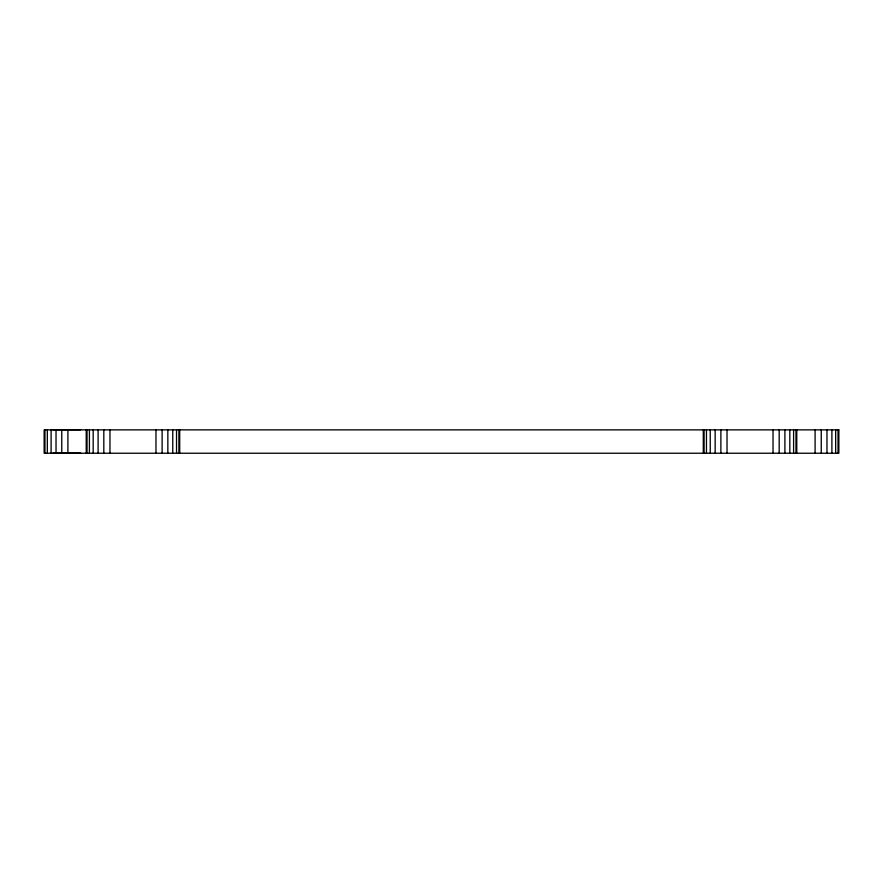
<?xml version="1.0" encoding="UTF-8"?>
<svg xmlns="http://www.w3.org/2000/svg" width="883" height="883" viewBox="0 0 883 883"><rect width="100%" height="100%" fill="white"/><g stroke="black" fill="none" stroke-linecap="round" stroke-linejoin="round"><path stroke-width="1.32" d="M52.825 429.745L80.695 429.745M52.825 453.122L80.695 453.122M838.044 429.866L838.044 453.233M835.671 429.866L835.671 453.233M831.896 429.866L831.896 453.233M826.974 429.866L826.974 453.233M821.245 429.866L821.245 453.233M815.097 429.866L815.097 453.233M796.775 429.866L796.775 453.233M795.969 429.866L795.969 453.233M793.596 429.866L793.596 453.233M789.821 429.866L789.821 453.233M784.899 429.866L784.899 453.233M779.181 429.866L779.181 453.233M773.033 429.866L773.033 453.233M727.029 429.866L727.029 453.233M720.881 429.866L720.881 453.233M715.153 429.866L715.153 453.233M710.241 429.866L710.241 453.233M706.466 429.866L706.466 453.233M704.093 429.866L704.093 453.233M703.287 429.866L703.287 453.233M179.713 429.866L179.713 453.233M178.907 429.866L178.907 453.233M176.534 429.866L176.534 453.233M172.759 429.866L172.759 453.233M167.847 429.866L167.847 453.233M162.119 429.866L162.119 453.233M155.971 429.866L155.971 453.233M109.967 429.866L109.967 453.233M103.819 429.866L103.819 453.233M98.101 429.866L98.101 453.233M93.179 429.866L93.179 453.233M89.404 429.866L89.404 453.233M87.031 429.866L87.031 453.233M86.225 429.866L86.225 453.233M67.903 429.866L67.903 453.233M61.755 429.866L61.755 453.233M56.026 429.866L56.026 453.233M51.104 429.866L51.104 453.233M47.329 429.866L47.329 453.233M44.956 429.866L44.956 453.233M838.85 429.866L44.15 429.866L44.15 453.233L838.85 453.233L838.85 429.866"/></g></svg>
